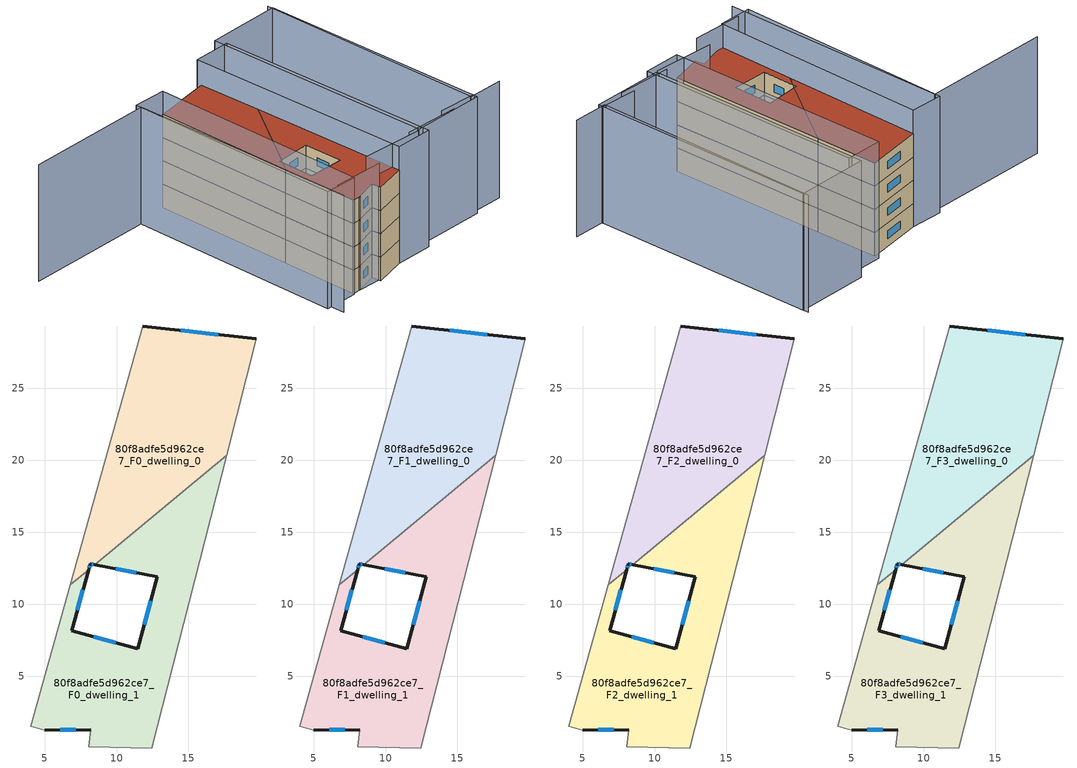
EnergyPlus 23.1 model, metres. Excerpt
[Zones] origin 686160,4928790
80f8adfe5d962ce7_F0_dwelling_0
 floor ground (EU_floor_Construction): 19.71,28.44 17.65,20.37 8.49,12.77 8.18,12.83 8.06,12.41 6.79,11.36 11.83,29.34 z0
 wall outside (EU_wall_Construction): 8.06,12.41 8.18,12.83 8.49,12.77 / 19.71,28.44 11.83,29.34 z0:3
 wall adiabatic (EU_wall_Construction): 11.83,29.34 6.79,11.36 / 17.65,20.37 19.71,28.44 z0:3
 wall to 80f8adfe5d962ce7_F0_dwelling_1 (EU_wall_Construction): 8.49,12.77 17.65,20.37 / 6.79,11.36 8.06,12.41 z0:3
 window (EU_Window_Construction): 8.28,12.81 8.39,12.79 / 8.1,12.55 8.14,12.69 / 17.08,28.74 14.46,29.04 z1:2
80f8adfe5d962ce7_F0_dwelling_1
 floor ground (EU_floor_Construction): 17.65,20.37 12.46,0.03 8.07,0.13 8.22,1.32 5.02,1.28 4.04,1.55 6.79,11.36 8.06,12.41 6.89,8.19 11.48,6.91 12.82,11.94 8.49,12.77 z0
 wall outside (EU_wall_Construction): 8.49,12.77 12.82,11.94 11.48,6.91 6.89,8.19 8.06,12.41 / 5.02,1.28 8.22,1.32 z0:3
 wall adiabatic (EU_wall_Construction): 6.79,11.36 4.04,1.55 5.02,1.28 / 8.22,1.32 8.07,0.13 12.46,0.03 17.65,20.37 z0:3
 window (EU_Window_Construction): 7.28,9.6 7.67,11.01 / 9.95,7.34 8.42,7.76 / 12.37,10.26 11.93,8.59 / 9.94,12.49 11.38,12.22 / 6.09,1.29 7.15,1.3 z1:2
80f8adfe5d962ce7_F1_dwelling_0
 floor to 80f8adfe5d962ce7_F0_dwelling_0 (EU_floor_Construction): 19.71,28.44 17.65,20.37 8.49,12.77 8.18,12.83 8.06,12.41 6.79,11.36 11.83,29.34 z3
 wall outside (EU_wall_Construction): 8.06,12.41 8.18,12.83 8.49,12.77 / 19.71,28.44 11.83,29.34 z3:6
 wall adiabatic (EU_wall_Construction): 11.83,29.34 6.79,11.36 / 17.65,20.37 19.71,28.44 z3:6
 wall to 80f8adfe5d962ce7_F1_dwelling_1 (EU_wall_Construction): 8.49,12.77 17.65,20.37 / 6.79,11.36 8.06,12.41 z3:6
 window (EU_Window_Construction): 8.28,12.81 8.39,12.79 / 8.1,12.55 8.14,12.69 / 17.08,28.74 14.46,29.04 z4:5
80f8adfe5d962ce7_F1_dwelling_1
 floor to 80f8adfe5d962ce7_F0_dwelling_1 (EU_floor_Construction): 17.65,20.37 12.46,0.03 8.07,0.13 8.22,1.32 5.02,1.28 4.04,1.55 6.79,11.36 8.06,12.41 6.89,8.19 11.48,6.91 12.82,11.94 8.49,12.77 z3
 wall outside (EU_wall_Construction): 8.49,12.77 12.82,11.94 11.48,6.91 6.89,8.19 8.06,12.41 / 5.02,1.28 8.22,1.32 z3:6
 wall adiabatic (EU_wall_Construction): 6.79,11.36 4.04,1.55 5.02,1.28 / 8.22,1.32 8.07,0.13 12.46,0.03 17.65,20.37 z3:6
 window (EU_Window_Construction): 7.28,9.6 7.67,11.01 / 9.95,7.34 8.42,7.76 / 12.37,10.26 11.93,8.59 / 9.94,12.49 11.38,12.22 / 6.09,1.29 7.15,1.3 z4:5
80f8adfe5d962ce7_F2_dwelling_0
 floor to 80f8adfe5d962ce7_F1_dwelling_0 (EU_floor_Construction): 19.71,28.44 17.65,20.37 8.49,12.77 8.18,12.83 8.06,12.41 6.79,11.36 11.83,29.34 z6
 wall outside (EU_wall_Construction): 8.06,12.41 8.18,12.83 8.49,12.77 / 19.71,28.44 11.83,29.34 z6:9
 wall adiabatic (EU_wall_Construction): 11.83,29.34 6.79,11.36 / 17.65,20.37 19.71,28.44 z6:9
 wall to 80f8adfe5d962ce7_F2_dwelling_1 (EU_wall_Construction): 8.49,12.77 17.65,20.37 / 6.79,11.36 8.06,12.41 z6:9
 window (EU_Window_Construction): 8.28,12.81 8.39,12.79 / 8.1,12.55 8.14,12.69 / 17.08,28.74 14.46,29.04 z7:8
80f8adfe5d962ce7_F2_dwelling_1
 floor to 80f8adfe5d962ce7_F1_dwelling_1 (EU_floor_Construction): 17.65,20.37 12.46,0.03 8.07,0.13 8.22,1.32 5.02,1.28 4.04,1.55 6.79,11.36 8.06,12.41 6.89,8.19 11.48,6.91 12.82,11.94 8.49,12.77 z6
 wall outside (EU_wall_Construction): 8.49,12.77 12.82,11.94 11.48,6.91 6.89,8.19 8.06,12.41 / 5.02,1.28 8.22,1.32 z6:9
 wall adiabatic (EU_wall_Construction): 6.79,11.36 4.04,1.55 5.02,1.28 / 8.22,1.32 8.07,0.13 12.46,0.03 17.65,20.37 z6:9
 window (EU_Window_Construction): 7.28,9.6 7.67,11.01 / 9.95,7.34 8.42,7.76 / 12.37,10.26 11.93,8.59 / 9.94,12.49 11.38,12.22 / 6.09,1.29 7.15,1.3 z7:8
80f8adfe5d962ce7_F3_dwelling_0
 floor to 80f8adfe5d962ce7_F2_dwelling_0 (EU_floor_Construction): 19.71,28.44 17.65,20.37 8.49,12.77 8.18,12.83 8.06,12.41 6.79,11.36 11.83,29.34 z9
 wall outside (EU_wall_Construction): 8.06,12.41 8.18,12.83 8.49,12.77 / 19.71,28.44 11.83,29.34 z9:12
 wall adiabatic (EU_wall_Construction): 11.83,29.34 6.79,11.36 / 17.65,20.37 19.71,28.44 z9:12
 wall to 80f8adfe5d962ce7_F3_dwelling_1 (EU_wall_Construction): 8.49,12.77 17.65,20.37 / 6.79,11.36 8.06,12.41 z9:12
 window (EU_Window_Construction): 8.28,12.81 8.39,12.79 / 8.1,12.55 8.14,12.69 / 17.08,28.74 14.46,29.04 z10:11
 roof outside (EU_roof_Construction): 17.65,20.37 19.71,28.44 11.83,29.34 6.79,11.36 8.06,12.41 8.18,12.83 8.49,12.77 z12
80f8adfe5d962ce7_F3_dwelling_1
 floor to 80f8adfe5d962ce7_F2_dwelling_1 (EU_floor_Construction): 17.65,20.37 12.46,0.03 8.07,0.13 8.22,1.32 5.02,1.28 4.04,1.55 6.79,11.36 8.06,12.41 6.89,8.19 11.48,6.91 12.82,11.94 8.49,12.77 z9
 wall outside (EU_wall_Construction): 8.49,12.77 12.82,11.94 11.48,6.91 6.89,8.19 8.06,12.41 / 5.02,1.28 8.22,1.32 z9:12
 wall adiabatic (EU_wall_Construction): 6.79,11.36 4.04,1.55 5.02,1.28 / 8.22,1.32 8.07,0.13 12.46,0.03 17.65,20.37 z9:12
 window (EU_Window_Construction): 7.28,9.6 7.67,11.01 / 9.95,7.34 8.42,7.76 / 12.37,10.26 11.93,8.59 / 9.94,12.49 11.38,12.22 / 6.09,1.29 7.15,1.3 z10:11
 roof outside (EU_roof_Construction): 12.46,0.03 17.65,20.37 8.49,12.77 12.82,11.94 11.48,6.91 6.89,8.19 8.06,12.41 6.79,11.36 4.04,1.55 5.02,1.28 8.22,1.32 8.07,0.13 z12
shading: 21.86,-0.58 26.72,-2.04 / 15.9,0.49 22.92,-1.57 / 8.77,2.3 16.68,-0.24 / 1.61,2.26 8.15,0.38 / 30.74,-3.3 26.2,-2.06 / 26.2,-2.06 34.29,27.48 / -9.27,34.23 7.53,29.82 / 7.53,29.82 -0.14,0.63 / 17.02,-0.22 24.63,29.24 / 24.63,29.24 34.16,26.77 / 34.16,26.77 26.55,-2.68 / 26.55,-2.68 17.02,-0.22 / 12.46,0.03 19.86,29.04 / 19.86,29.04 24.73,27.8 / 24.73,27.8 17.33,-1.21 / 17.33,-1.21 12.46,0.03 / 11.83,29.34 4,1.4 / 4,1.4 -0.24,2.59 / -0.24,2.59 7.59,30.53 / 7.59,30.53 11.83,29.34 z0:15
[Building]
EU S2 Campaign: North Axis=0; Terrain=City; Solar Distribution=FullExterior
[Site:Location]
Bologna: Latitude=44.5; Longitude=11.25; Time Zone=1; Elevation=37
[SizingPeriod:WeatherFileDays]
AnnualSizingPeriod: Begin Month=1; Begin Day of Month=1; End Month=12; End Day of Month=31; Day of Week for Start Day=Monday; Use Weather File Daylight Saving Period=No; Use Weather File Rain and Snow Indicators=No
[MATERIAL]
EU_InternalMass_Material: Roughness=MediumRough; Thickness=0.1; Conductivity=1; Density=1800; Specific Heat=900; Thermal Absorptance=0.9; Solar Absorptance=0.7; Visible Absorptance=0.7
[MATERIAL:NOMASS] Roughness=MediumRough; Thermal Absorptance=0.9; Solar Absorptance=0.7; Visible Absorptance=0.7
Name | Thermal Resistance
EU_wall_NoMass | 0.937881
EU_roof_NoMass | 0.548572
EU_floor_NoMass | 0.71348
[WINDOWMATERIAL:SIMPLEGLAZINGSYSTEM]
EU_Window_SimpleGlazing: UFactor=4.25633; Solar Heat Gain Coefficient=0.85; Visible Transmittance=0.85
[CONSTRUCTION]
EU_wall_Construction: EU_wall_NoMass
EU_roof_Construction: EU_roof_NoMass
EU_floor_Construction: EU_floor_NoMass
EU_Window_Construction: EU_Window_SimpleGlazing
EU_InternalMass_Construction: EU_InternalMass_Material
[ZONE] Type=1; Multiplier=1; Ceiling Height=autocalculate; Floor Area=autocalculate; Part of Total Floor Area=Yes
Name | Volume
80f8adfe5d962ce7_F0_dwelling_0 | 322.876
80f8adfe5d962ce7_F1_dwelling_0; 80f8adfe5d962ce7_F2_dwelling_0; 80f8adfe5d962ce7_F3_dwelling_0 | 322.877
80f8adfe5d962ce7_F0_dwelling_1 | 322.871
80f8adfe5d962ce7_F1_dwelling_1; 80f8adfe5d962ce7_F2_dwelling_1; 80f8adfe5d962ce7_F3_dwelling_1 | 322.868
[INTERNALMASS] Construction=EU_InternalMass_Construction
Name | Zone or ZoneList | Surface Area
80f8adfe5d962ce7_F0_dwelling_0_EU_InternalMass | 80f8adfe5d962ce7_F0_dwelling_0 | 107.626
80f8adfe5d962ce7_F0_dwelling_1_EU_InternalMass | 80f8adfe5d962ce7_F0_dwelling_1 | 107.623
80f8adfe5d962ce7_F1_dwelling_0_EU_InternalMass | 80f8adfe5d962ce7_F1_dwelling_0 | 107.626
80f8adfe5d962ce7_F1_dwelling_1_EU_InternalMass | 80f8adfe5d962ce7_F1_dwelling_1 | 107.623
80f8adfe5d962ce7_F2_dwelling_0_EU_InternalMass | 80f8adfe5d962ce7_F2_dwelling_0 | 107.626
80f8adfe5d962ce7_F2_dwelling_1_EU_InternalMass | 80f8adfe5d962ce7_F2_dwelling_1 | 107.623
80f8adfe5d962ce7_F3_dwelling_0_EU_InternalMass | 80f8adfe5d962ce7_F3_dwelling_0 | 107.626
80f8adfe5d962ce7_F3_dwelling_1_EU_InternalMass | 80f8adfe5d962ce7_F3_dwelling_1 | 107.623
[OTHEREQUIPMENT] Fuel Type=Electricity; Design Level Calculation Method=Watts/Area; Power per Zone Floor Area=1; Fraction Latent=0; Fraction Radiant=0; Fraction Lost=0; Carbon Dioxide Generation Rate=0; EndUse Subcategory=EU_Step8_InternalGains
Name | Zone or ZoneList or Space or SpaceList | Schedule
EU_Step8_InternalGain_80f8adfe5d962ce7_F0_dwelling_0_f000 | 80f8adfe5d962ce7_F0_dwelling_0 | EU_Step8_GainSchedule_80f8adfe5d962ce7_F0_dwelling_0_f000
EU_Step8_InternalGain_80f8adfe5d962ce7_F0_dwelling_1_f000 | 80f8adfe5d962ce7_F0_dwelling_1 | EU_Step8_GainSchedule_80f8adfe5d962ce7_F0_dwelling_1_f000
EU_Step8_InternalGain_80f8adfe5d962ce7_F1_dwelling_0_f000 | 80f8adfe5d962ce7_F1_dwelling_0 | EU_Step8_GainSchedule_80f8adfe5d962ce7_F1_dwelling_0_f000
EU_Step8_InternalGain_80f8adfe5d962ce7_F1_dwelling_1_f000 | 80f8adfe5d962ce7_F1_dwelling_1 | EU_Step8_GainSchedule_80f8adfe5d962ce7_F1_dwelling_1_f000
EU_Step8_InternalGain_80f8adfe5d962ce7_F2_dwelling_0_f000 | 80f8adfe5d962ce7_F2_dwelling_0 | EU_Step8_GainSchedule_80f8adfe5d962ce7_F2_dwelling_0_f000
EU_Step8_InternalGain_80f8adfe5d962ce7_F2_dwelling_1_f000 | 80f8adfe5d962ce7_F2_dwelling_1 | EU_Step8_GainSchedule_80f8adfe5d962ce7_F2_dwelling_1_f000
EU_Step8_InternalGain_80f8adfe5d962ce7_F3_dwelling_0_f000 | 80f8adfe5d962ce7_F3_dwelling_0 | EU_Step8_GainSchedule_80f8adfe5d962ce7_F3_dwelling_0_f000
EU_Step8_InternalGain_80f8adfe5d962ce7_F3_dwelling_1_f000 | 80f8adfe5d962ce7_F3_dwelling_1 | EU_Step8_GainSchedule_80f8adfe5d962ce7_F3_dwelling_1_f000
[ZONEVENTILATION:DESIGNFLOWRATE] Schedule=EU_AlwaysOn; Design Flow Rate Calculation Method=AirChanges/Hour; Air Changes per Hour=0.687892; Ventilation Type=Natural; Fan Pressure Rise=0; Fan Total Efficiency=1; Constant Term Coefficient=1; Temperature Term Coefficient=0; Velocity Term Coefficient=0; Velocity Squared Term Coefficient=0; Minimum Indoor Temperature=-100; Maximum Indoor Temperature=100; Delta Temperature=-100; Minimum Outdoor Temperature=-100; Maximum Outdoor Temperature=100; Maximum Wind Speed=40
Name | Zone or ZoneList or Space or SpaceList
EU_ConstantAir_80f8adfe5d962ce7_F0_dwelling_0 | 80f8adfe5d962ce7_F0_dwelling_0
EU_ConstantAir_80f8adfe5d962ce7_F0_dwelling_1 | 80f8adfe5d962ce7_F0_dwelling_1
EU_ConstantAir_80f8adfe5d962ce7_F1_dwelling_0 | 80f8adfe5d962ce7_F1_dwelling_0
EU_ConstantAir_80f8adfe5d962ce7_F1_dwelling_1 | 80f8adfe5d962ce7_F1_dwelling_1
EU_ConstantAir_80f8adfe5d962ce7_F2_dwelling_0 | 80f8adfe5d962ce7_F2_dwelling_0
EU_ConstantAir_80f8adfe5d962ce7_F2_dwelling_1 | 80f8adfe5d962ce7_F2_dwelling_1
EU_ConstantAir_80f8adfe5d962ce7_F3_dwelling_0 | 80f8adfe5d962ce7_F3_dwelling_0
EU_ConstantAir_80f8adfe5d962ce7_F3_dwelling_1 | 80f8adfe5d962ce7_F3_dwelling_1
[HVACTEMPLATE:THERMOSTAT] Constant Heating Setpoint=20; Constant Cooling Setpoint=50
EU_HeatOnly_80f8adfe5d962ce7_F0_dwelling_0; EU_HeatOnly_80f8adfe5d962ce7_F0_dwelling_1; EU_HeatOnly_80f8adfe5d962ce7_F1_dwelling_0; EU_HeatOnly_80f8adfe5d962ce7_F1_dwelling_1; EU_HeatOnly_80f8adfe5d962ce7_F2_dwelling_0; EU_HeatOnly_80f8adfe5d962ce7_F2_dwelling_1; EU_HeatOnly_80f8adfe5d962ce7_F3_dwelling_0; EU_HeatOnly_80f8adfe5d962ce7_F3_dwelling_1
[HVACTEMPLATE:ZONE:IDEALLOADSAIRSYSTEM] System Availability Schedule=EU_AlwaysOn; Maximum Heating Supply Air Temperature=50; Minimum Cooling Supply Air Temperature=13; Maximum Heating Supply Air Humidity Ratio=0.0156; Minimum Cooling Supply Air Humidity Ratio=0.0077; Heating Limit=NoLimit; Cooling Limit=NoLimit; Heating Availability Schedule=EU_AlwaysOn; Cooling Availability Schedule=EU_CoolingOff; Dehumidification Control Type=ConstantSensibleHeatRatio; Cooling Sensible Heat Ratio=0.7; Dehumidification Setpoint=60; Humidification Control Type=None; Humidification Setpoint=30; Outdoor Air Method=None; Outdoor Air Flow Rate per Person=0.00944; Outdoor Air Flow Rate per Zone Floor Area=0; Outdoor Air Flow Rate per Zone=0; Demand Controlled Ventilation Type=None; Outdoor Air Economizer Type=NoEconomizer; Heat Recovery Type=None; Sensible Heat Recovery Effectiveness=0.7; Latent Heat Recovery Effectiveness=0.65
Name | Template Thermostat
80f8adfe5d962ce7_F0_dwelling_0 | EU_HeatOnly_80f8adfe5d962ce7_F0_dwelling_0
80f8adfe5d962ce7_F0_dwelling_1 | EU_HeatOnly_80f8adfe5d962ce7_F0_dwelling_1
80f8adfe5d962ce7_F1_dwelling_0 | EU_HeatOnly_80f8adfe5d962ce7_F1_dwelling_0
80f8adfe5d962ce7_F1_dwelling_1 | EU_HeatOnly_80f8adfe5d962ce7_F1_dwelling_1
80f8adfe5d962ce7_F2_dwelling_0 | EU_HeatOnly_80f8adfe5d962ce7_F2_dwelling_0
80f8adfe5d962ce7_F2_dwelling_1 | EU_HeatOnly_80f8adfe5d962ce7_F2_dwelling_1
80f8adfe5d962ce7_F3_dwelling_0 | EU_HeatOnly_80f8adfe5d962ce7_F3_dwelling_0
80f8adfe5d962ce7_F3_dwelling_1 | EU_HeatOnly_80f8adfe5d962ce7_F3_dwelling_1
[SIZING:ZONE] Zone Cooling Design Supply Air Temperature Input Method=SupplyAirTemperature; Zone Cooling Design Supply Air Temperature=13; Zone Heating Design Supply Air Temperature Input Method=SupplyAirTemperature; Zone Heating Design Supply Air Temperature=50; Zone Cooling Design Supply Air Humidity Ratio=0.008; Zone Heating Design Supply Air Humidity Ratio=0.008; Cooling Design Air Flow Method=DesignDay; Cooling Design Air Flow Rate=0; Cooling Minimum Air Flow per Zone Floor Area=0.000762; Cooling Minimum Air Flow=0; Cooling Minimum Air Flow Fraction=0.2; Heating Design Air Flow Method=DesignDay; Heating Design Air Flow Rate=0; Heating Maximum Air Flow per Zone Floor Area=0.002032; Heating Maximum Air Flow=0.141576; Heating Maximum Air Flow Fraction=0.3; Account for Dedicated Outdoor Air System=No; Dedicated Outdoor Air System Control Strategy=NeutralSupplyAir; Dedicated Outdoor Air Low Setpoint Temperature for Design=autosize; Dedicated Outdoor Air High Setpoint Temperature for Design=autosize; Zone Load Sizing Method=Sensible Load Only No Latent Load; Zone Latent Cooling Design Supply Air Humidity Ratio Input Method=HumidityRatioDifference; Zone Cooling Design Supply Air Humidity Ratio Difference=0.005; Zone Latent Heating Design Supply Air Humidity Ratio Input Method=HumidityRatioDifference; Zone Humidification Design Supply Air Humidity Ratio Difference=0.005
80f8adfe5d962ce7_F0_dwelling_0; 80f8adfe5d962ce7_F0_dwelling_1; 80f8adfe5d962ce7_F1_dwelling_0; 80f8adfe5d962ce7_F1_dwelling_1; 80f8adfe5d962ce7_F2_dwelling_0; 80f8adfe5d962ce7_F2_dwelling_1; 80f8adfe5d962ce7_F3_dwelling_0; 80f8adfe5d962ce7_F3_dwelling_1
[SCHEDULE:CONSTANT]
Name | Hourly Value
EU_AlwaysOn | 1
EU_CoolingOff | 0
[SCHEDULE:FILE] Column Number=1; Rows to Skip at Top=0; Number of Hours of Data=8760; Column Separator=Comma; Interpolate to Timestep=No; Minutes per Item=60; Adjust Schedule for Daylight Savings=Yes
Name | File
EU_Step8_GainSchedule_80f8adfe5d962ce7_F0_dwelling_0_f000 | ../../schedules/80f8adfe5d962ce7/80f8adfe5d962ce7_F0_dwelling_0_f000_gain.csv
EU_Step8_GainSchedule_80f8adfe5d962ce7_F0_dwelling_1_f000 | ../../schedules/80f8adfe5d962ce7/80f8adfe5d962ce7_F0_dwelling_1_f000_gain.csv
EU_Step8_GainSchedule_80f8adfe5d962ce7_F1_dwelling_0_f000 | ../../schedules/80f8adfe5d962ce7/80f8adfe5d962ce7_F1_dwelling_0_f000_gain.csv
EU_Step8_GainSchedule_80f8adfe5d962ce7_F1_dwelling_1_f000 | ../../schedules/80f8adfe5d962ce7/80f8adfe5d962ce7_F1_dwelling_1_f000_gain.csv
EU_Step8_GainSchedule_80f8adfe5d962ce7_F2_dwelling_0_f000 | ../../schedules/80f8adfe5d962ce7/80f8adfe5d962ce7_F2_dwelling_0_f000_gain.csv
EU_Step8_GainSchedule_80f8adfe5d962ce7_F2_dwelling_1_f000 | ../../schedules/80f8adfe5d962ce7/80f8adfe5d962ce7_F2_dwelling_1_f000_gain.csv
EU_Step8_GainSchedule_80f8adfe5d962ce7_F3_dwelling_0_f000 | ../../schedules/80f8adfe5d962ce7/80f8adfe5d962ce7_F3_dwelling_0_f000_gain.csv
EU_Step8_GainSchedule_80f8adfe5d962ce7_F3_dwelling_1_f000 | ../../schedules/80f8adfe5d962ce7/80f8adfe5d962ce7_F3_dwelling_1_f000_gain.csv
